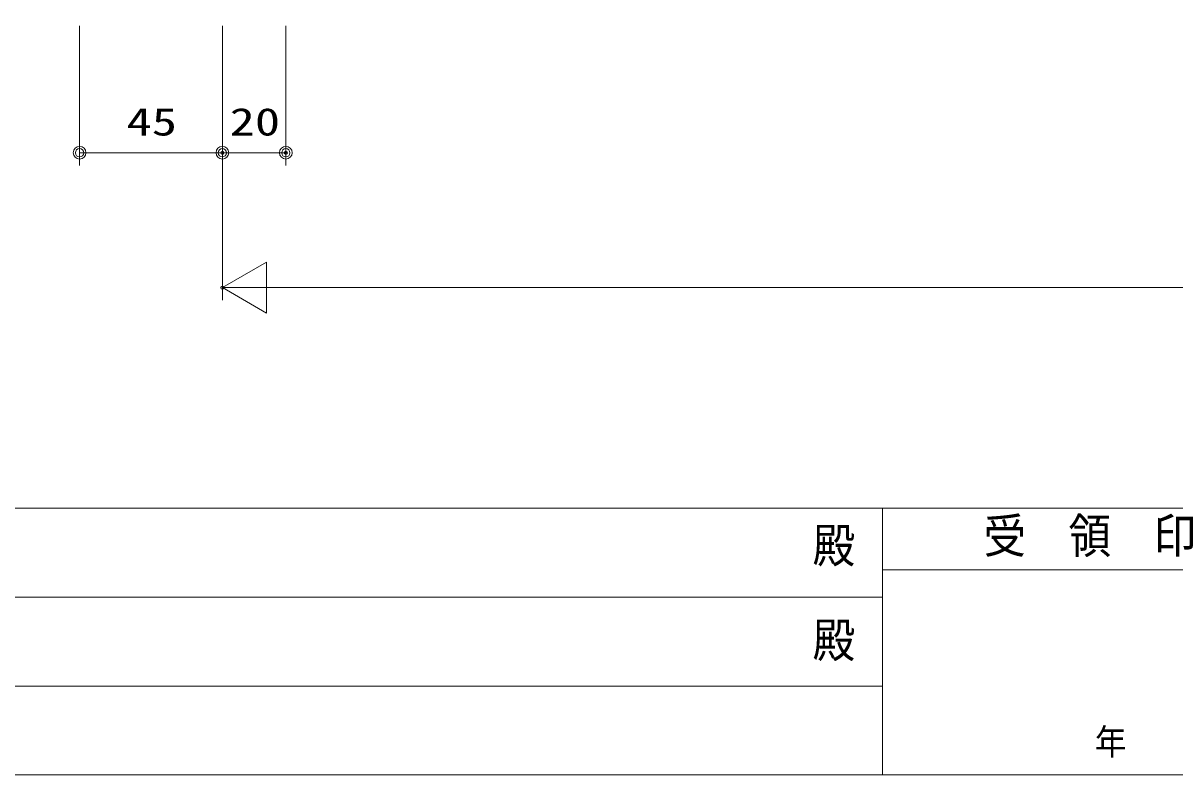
# Model space of a CAD drawing. Units: millimetres, scale not verified. Extents: x -791 to 791, y -562 to 562.
# Drawn here: x -140.3 to 222.7, y -562 to -325.2 of the extents above; entities that cross this region are included whole.
import ezdxf
from ezdxf.enums import TextEntityAlignment as Align

# ---------------------------------------------------------------- set-up
doc = ezdxf.new("R2010")
doc.units = ezdxf.units.MM
doc.header["$LTSCALE"] = 2
doc.header["$PDMODE"] = 32
doc.header["$PDSIZE"] = 1
for name, color, linetype, lineweight in [('0-0__0-6_TITLE_WAKU', 7, 'Continuous', 9), ('0-2_USERZ', 5, 'Continuous', 9), ('0-3_F-1', 7, 'Continuous', 9), ('0-7_0', 7, 'Continuous', 9), ('0-8_DEFPOINTS', 1, 'Continuous', 9), ('0-A_YSS_ZEN', 6, 'Continuous', 9)]:
    doc.layers.add(name, color=color, linetype=linetype, lineweight=lineweight)
doc.styles.add('ＭＳ ゴシック', font='')
doc.styles.get('ＭＳ ゴシック').set_extended_font_data('MS Gothic')

# ---------------------------------------------------------------- blocks, each defined once
blk = doc.blocks.new('図枠')
at = {"layer": '0-0__0-6_TITLE_WAKU'}
for p, q in [((1069.738, 84), (0, 84)), ((921.18, 84), (921.18, 0)), ((1061.173, 64.56), (921.18, 64.56)), ((921.18, 56), (382.979, 56)), ((921.18, 28), (382.979, 28))]:
    blk.add_line(p, q, dxfattribs=at)
at = {"layer": '0-3_F-1'}
blk.add_lwpolyline([(1581.2, 0), (0, 0), (0, 1124), (1581.2, 1124)], close=True, dxfattribs=at)
at = {"layer": '0-0__0-6_TITLE_WAKU', "style": 'ＭＳ ゴシック', "width": 0.9}
for s, height, p in [('受\u3000領\u3000印', 10.92, (953.011, 66.564)), ('殿', 10.92, (899.147, 63.574)), ('殿', 10.92, (899.147, 33.743)), ('年\u3000\u3000月\u3000\u3000日', 8.182, (988.038, 3.879))]:
    blk.add_text(s, height=height, dxfattribs=at).set_placement(p, align=Align.BOTTOM_LEFT)
blk = doc.blocks.new('DOT1')
at = {"layer": '0-7_0'}
blk.add_line((0, 0), (-2, 0), dxfattribs=at)
for radius in [1, 0.65]:
    blk.add_circle((0, 0), radius, dxfattribs=at)
blk = doc.blocks.new('ALW1')
at = {"layer": '0-7_0'}
blk.add_line((0, 0), (-2, 0), dxfattribs=at)
blk.add_lwpolyline([(-0.6928, -0.4), (0, 0), (-0.6928, 0.4)], close=True, dxfattribs=at)

msp = doc.modelspace()

# ---------------------------------------------------------------- linework, layer by layer
at = {"layer": '0-2_USERZ', "color": 3}
for p, q in [((-122.456, -326.09), (-122.456, -370.076)), ((-77.455, -326.09), (-77.455, -370.076)), ((-77.455, -326.09), (-77.455, -370.076)), ((-57.455, -326.09), (-57.455, -370.076)), ((-118.456, -366.076), (-81.455, -366.076)), ((-73.455, -366.076), (-61.455, -366.076))]:
    msp.add_line(p, q, dxfattribs=at)
at = {"layer": '0-8_DEFPOINTS'}
for p in [(-77.455, -366.076), (-57.455, -366.076), (-77.455, -408.531)]:
    msp.add_point(p, dxfattribs=at)
at = {"layer": '0-A_YSS_ZEN'}
for p, q in [((-77.455, -326.09), (-77.455, -412.531)), ((682.545, -408.531), (-37.455, -408.531))]:
    msp.add_line(p, q, dxfattribs=at)

# ---------------------------------------------------------------- block references
at = {"layer": '0-2_USERZ'}
msp.add_blockref('図枠', (-790.6, -562), dxfattribs=at)
at = {"layer": '0-2_USERZ', "xscale": 2, "yscale": 2, "rotation": 180}
for p in [(-122.456, -366.076), (-77.455, -366.076)]:
    msp.add_blockref('DOT1', p, dxfattribs=at)
at = {"layer": '0-2_USERZ', "xscale": 2, "yscale": 2}
for p in [(-77.455, -366.076), (-57.455, -366.076)]:
    msp.add_blockref('DOT1', p, dxfattribs=at)
at = {"layer": '0-A_YSS_ZEN', "xscale": 20, "yscale": 20, "rotation": 180}
msp.add_blockref('ALW1', (-77.455, -408.531), dxfattribs=at)

# ---------------------------------------------------------------- texts
at = {"layer": '0-2_USERZ', "color": 3, "style": 'ＭＳ ゴシック', "width": 1.35}
for s, p in [('20', (-75.17, -363.241)), ('45', (-107.67, -363.241))]:
    msp.add_text(s, height=8.666, dxfattribs=at).set_placement(p, align=Align.BOTTOM_LEFT)

doc.saveas('drawing.dxf')
